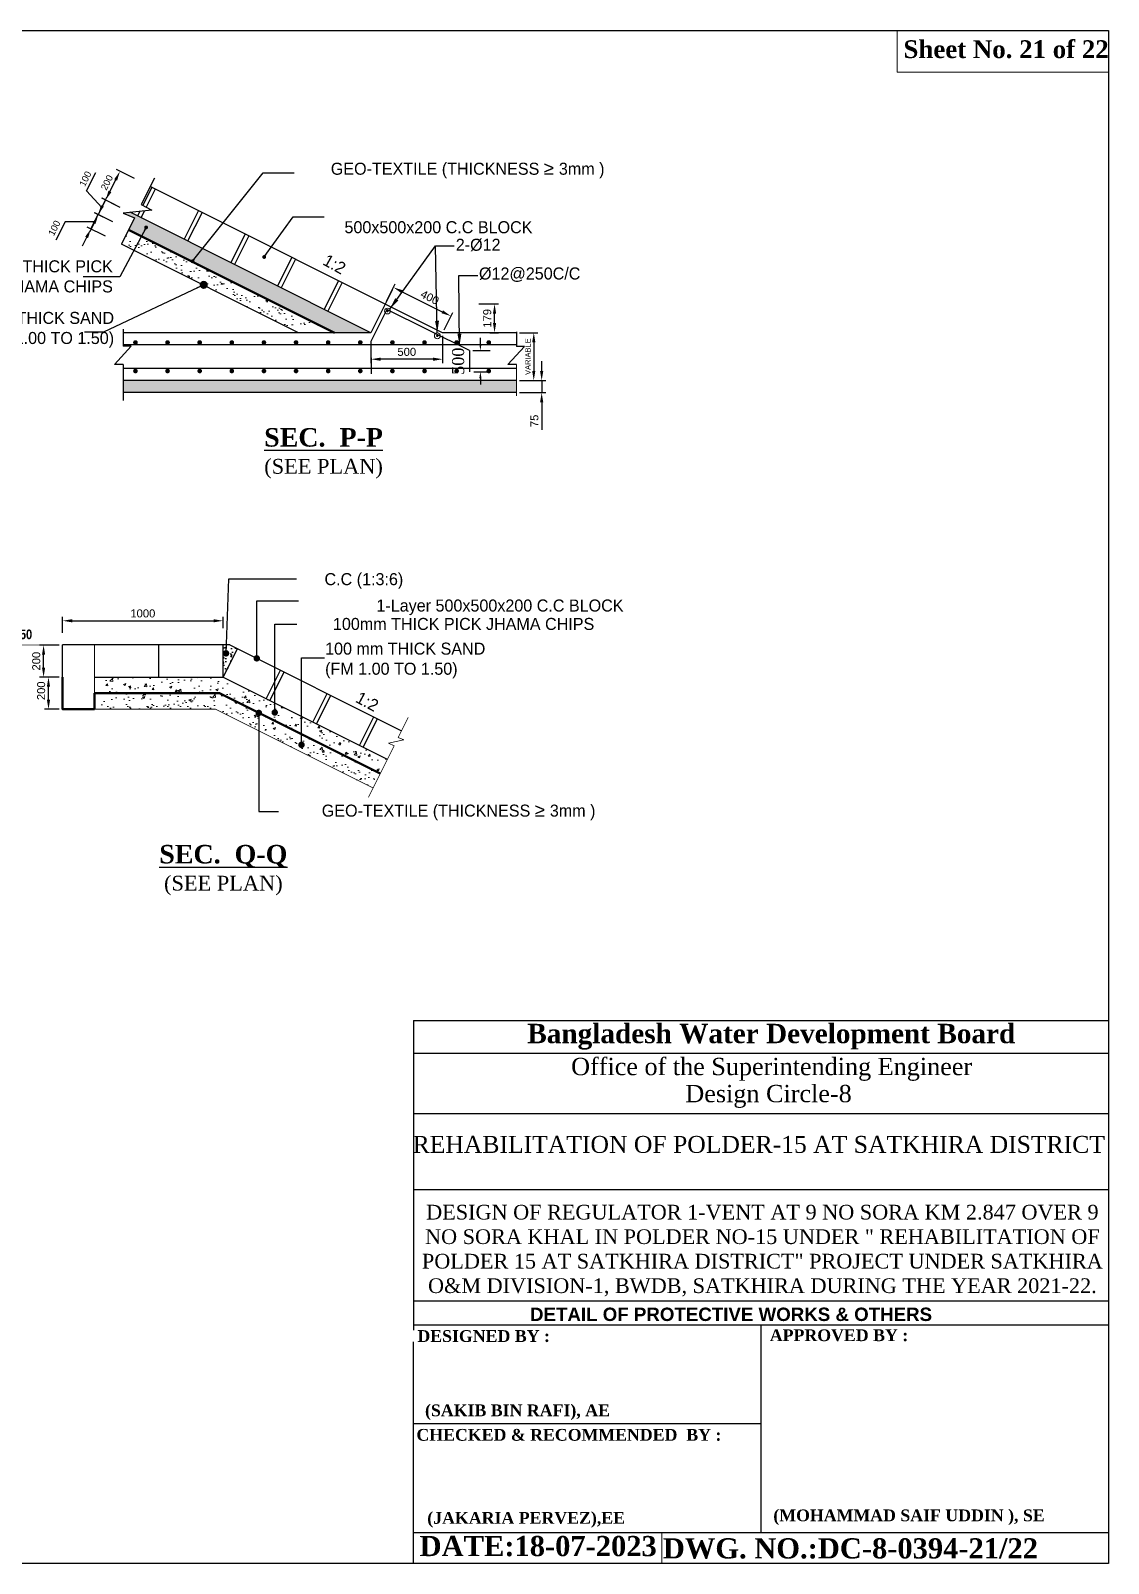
# Model space of a CAD drawing. Extents: x -426260 to 2055400, y -4304674 to -305611.
# Drawn here: x 1259594 to 1266304, y -1913186 to -1903641 of the extents above; entities that cross this region are included whole.
import ezdxf

# ---------------------------------------------------------------- set-up
doc = ezdxf.new("R2010")
doc.units = 0
doc.header["$LTSCALE"] = 300
doc.header["$MEASUREMENT"] = 0
doc.header["$PDMODE"] = 3
doc.layers.get('DEFPOINTS').update_dxf_attribs({"linetype": 'CONTINUOUS'})
doc.layers.add('Dim', color=7, linetype='CONTINUOUS', lineweight=9)
doc.layers.add('ROD', color=1, linetype='CONTINUOUS', lineweight=30)
doc.layers.add('LINE', color=7, linetype='CONTINUOUS')
doc.layers.add('line5', color=5, linetype='CONTINUOUS')
doc.styles.add('Arial', font='arial.ttf')
doc.styles.add('DIM', font='isocp3.shx')
doc.styles.add('style1', font='times.ttf')
doc.dimstyles.new('Dim_25', dxfattribs={"dimtxt": 50, "dimasz": 50, "dimexe": 25, "dimexo": 20, "dimgap": 20, "dimtad": 1, "dimdec": 0, "dimzin": 0, "dimdsep": 46, "dimtxsty": 'DIM', "dimcen": 0.09, "dimclrd": 5, "dimclre": 5, "dimclrt": 7, "dimadec": 0, "dimazin": 0, "dimtfac": 1, "dimtdec": 0, "dimtmove": 0, "dimatfit": 3, "dimfxl": 1, "dimtolj": 1, "dimtzin": 0, "dimarcsym": 0})
doc.dimstyles.get("Standard").update_dxf_attribs({"dimtxt": 75, "dimasz": 75, "dimexe": 60, "dimexo": 60, "dimgap": 100, "dimtad": 1, "dimdec": 0, "dimzin": 0, "dimdsep": 46, "dimtxsty": 'style1', "dimcen": 0.09, "dimclrd": 5, "dimclre": 5, "dimadec": 0, "dimazin": 0, "dimtfac": 1, "dimtdec": 0, "dimtofl": 0, "dimtmove": 0, "dimatfit": 3, "dimfxl": 1, "dimtolj": 1, "dimtzin": 0, "dimarcsym": 0})

# ---------------------------------------------------------------- blocks, each defined once
blk = doc.blocks.new('*D783')
at = {"layer": 'DEFPOINTS', "color": 0, "ltscale": 50, "transparency": 16777216}
for p in [(1259674.8, -1907467.5), (1259792.7, -1907467.5), (1259792.7, -1907667.5)]:
    blk.add_point(p, dxfattribs=at)
at = {"layer": 'Dim', "color": 5, "lineweight": -2, "ltscale": 50, "transparency": 16777216}
for p, q in [((1259772.7, -1907467.5), (1259649.8, -1907467.5)), ((1259674.8, -1907607.5), (1259674.8, -1907527.5)), ((1259772.7, -1907667.5), (1259649.8, -1907667.5))]:
    blk.add_line(p, q, dxfattribs=at)
at = {"layer": 'Dim', "color": 5, "ltscale": 50, "transparency": 16777216}
for points in [[(1259664.8, -1907527.5), (1259684.8, -1907527.5), (1259674.8, -1907467.5)], [(1259664.8, -1907607.5), (1259684.8, -1907607.5), (1259674.8, -1907667.5)]]:
    blk.add_solid(points, dxfattribs=at)
at = {"layer": 'Dim', "color": 7, "ltscale": 50, "transparency": 16777216, "insert": (1259629.3, -1907567.5), "char_height": 50, "attachment_point": 5, "rotation": 90, "style": 'Arial'}
blk.add_mtext('\\A1;200', dxfattribs=at)
blk = doc.blocks.new('*D784')
at = {"layer": 'DEFPOINTS', "color": 0, "ltscale": 50, "transparency": 16777216}
for p in [(1259705.2, -1907666.9), (1259792.7, -1907666.9), (1259792.7, -1907867.5)]:
    blk.add_point(p, dxfattribs=at)
at = {"layer": 'Dim', "color": 5, "lineweight": -2, "ltscale": 50, "transparency": 16777216}
for p, q in [((1259772.7, -1907666.9), (1259680.2, -1907666.9)), ((1259705.2, -1907807.5), (1259705.2, -1907726.9)), ((1259772.7, -1907867.5), (1259680.2, -1907867.5))]:
    blk.add_line(p, q, dxfattribs=at)
at = {"layer": 'Dim', "color": 5, "ltscale": 50, "transparency": 16777216}
for points in [[(1259695.2, -1907726.9), (1259715.2, -1907726.9), (1259705.2, -1907666.9)], [(1259695.2, -1907807.5), (1259715.2, -1907807.5), (1259705.2, -1907867.5)]]:
    blk.add_solid(points, dxfattribs=at)
at = {"layer": 'Dim', "color": 7, "ltscale": 50, "transparency": 16777216, "insert": (1259659.7, -1907752), "char_height": 50, "attachment_point": 5, "rotation": 90, "style": 'Arial'}
blk.add_mtext('\\A1;200', dxfattribs=at)
blk = doc.blocks.new('*D785')
at = {"layer": 'DEFPOINTS', "color": 0, "ltscale": 50, "transparency": 16777216}
for p in [(1261801.6, -1905342.9), (1262211, -1905418.6), (1262159.4, -1905521.8)]:
    blk.add_point(p, dxfattribs=at)
at = {"layer": 'Dim', "color": 5, "lineweight": -2, "ltscale": 50, "transparency": 16777216}
for p, q in [((1261810.6, -1905325), (1261864.4, -1905217.3)), ((1261906.9, -1905266.5), (1262157.3, -1905391.8)), ((1262168.3, -1905503.9), (1262222.2, -1905396.2))]:
    blk.add_line(p, q, dxfattribs=at)
at = {"layer": 'Dim', "color": 5, "ltscale": 50, "transparency": 16777216}
for points in [[(1261911.4, -1905257.6), (1261902.4, -1905275.5), (1261853.2, -1905239.7)], [(1262161.8, -1905382.8), (1262152.9, -1905400.7), (1262211, -1905418.6)]]:
    blk.add_solid(points, dxfattribs=at)
at = {"layer": 'Dim', "color": 7, "ltscale": 50, "transparency": 16777216, "insert": (1262079.5, -1905302), "char_height": 50, "attachment_point": 5, "rotation": 333.43495, "style": 'Arial'}
blk.add_mtext('\\A1;400', dxfattribs=at)
blk = doc.blocks.new('*D786')
at = {"layer": 'DEFPOINTS', "color": 0, "ltscale": 50, "transparency": 16777216}
for p in [(1262159.4, -1905521.8), (1261713.1, -1905634.6), (1261713.1, -1905687)]:
    blk.add_point(p, dxfattribs=at)
at = {"layer": 'Dim', "color": 5, "lineweight": -2, "ltscale": 50, "transparency": 16777216}
for p, q in [((1262159.4, -1905541.8), (1262159.4, -1905712)), ((1261713.1, -1905654.6), (1261713.1, -1905712)), ((1262099.4, -1905687), (1261773.1, -1905687))]:
    blk.add_line(p, q, dxfattribs=at)
at = {"layer": 'Dim', "color": 5, "ltscale": 50, "transparency": 16777216}
for points in [[(1261773.1, -1905677), (1261773.1, -1905697), (1261713.1, -1905687)], [(1262099.4, -1905677), (1262099.4, -1905697), (1262159.4, -1905687)]]:
    blk.add_solid(points, dxfattribs=at)
at = {"layer": 'Dim', "color": 7, "ltscale": 50, "transparency": 16777216, "insert": (1261936.2, -1905641.5), "char_height": 50, "attachment_point": 5, "style": 'Arial'}
blk.add_mtext('\\A1;500', dxfattribs=at)
blk = doc.blocks.new('*D787')
at = {"layer": 'DEFPOINTS', "color": 0, "transparency": 16777216}
for p in [(1262288.2, -1905633.4), (1262293.9, -1905765.5), (1262394.5, -1905765.5)]:
    blk.add_point(p, dxfattribs=at)
at = {"layer": 'LINE', "color": 5, "lineweight": -2, "transparency": 16777216}
for p, q in [((1262348.2, -1905633.4), (1262454.5, -1905633.4)), ((1262394.5, -1905593.4), (1262394.5, -1905553.4)), ((1262353.9, -1905765.5), (1262454.5, -1905765.5)), ((1262394.5, -1905805.5), (1262394.5, -1905845.5))]:
    blk.add_line(p, q, dxfattribs=at)
at = {"layer": 'LINE', "color": 5, "transparency": 16777216}
for points in [[(1262387.8, -1905593.4), (1262401.2, -1905593.4), (1262394.5, -1905633.4)], [(1262387.8, -1905805.5), (1262401.2, -1905805.5), (1262394.5, -1905765.5)]]:
    blk.add_solid(points, dxfattribs=at)
at = {"layer": 'LINE', "color": 0, "transparency": 16777216, "insert": (1262256.3, -1905699.5), "char_height": 75, "attachment_point": 5, "rotation": 90, "style": 'style1'}
blk.add_mtext('\\A1;500', dxfattribs=at)
blk = doc.blocks.new('*D788')
at = {"layer": 'DEFPOINTS', "color": 0, "ltscale": 50, "transparency": 16777216}
for p in [(1260258.5, -1904571.4), (1260060.7, -1904696.1), (1260169.1, -1904750.3)]:
    blk.add_point(p, dxfattribs=at)
at = {"layer": 'Dim', "color": 5, "lineweight": -2, "ltscale": 50, "transparency": 16777216}
for p, q in [((1260123.3, -1904570.8), (1260087.5, -1904642.4)), ((1260240.7, -1904562.4), (1260127.8, -1904506)), ((1260151.2, -1904741.3), (1260038.3, -1904684.9))]:
    blk.add_line(p, q, dxfattribs=at)
at = {"layer": 'Dim', "color": 5, "ltscale": 50, "transparency": 16777216}
for points in [[(1260114.3, -1904566.4), (1260132.2, -1904575.3), (1260150.1, -1904517.2)], [(1260078.6, -1904637.9), (1260096.5, -1904646.9), (1260060.7, -1904696.1)]]:
    blk.add_solid(points, dxfattribs=at)
at = {"layer": 'Dim', "color": 7, "ltscale": 50, "transparency": 16777216, "insert": (1260069.1, -1904586.9), "char_height": 50, "attachment_point": 5, "rotation": 63.43495, "style": 'Arial'}
blk.add_mtext('\\A1;{\\H0.83333x;200}', dxfattribs=at)
blk = doc.blocks.new('*D789')
at = {"layer": 'DEFPOINTS', "color": 0, "ltscale": 50, "transparency": 16777216}
for p in [(1262365.3, -1905342.8), (1262482.7, -1905342.8), (1262432.7, -1905521.8)]:
    blk.add_point(p, dxfattribs=at)
at = {"layer": 'Dim', "color": 5, "lineweight": -2, "ltscale": 50, "transparency": 16777216}
for p, q in [((1262385.3, -1905342.8), (1262507.7, -1905342.8)), ((1262482.7, -1905461.8), (1262482.7, -1905402.8)), ((1262452.7, -1905521.8), (1262507.7, -1905521.8))]:
    blk.add_line(p, q, dxfattribs=at)
at = {"layer": 'Dim', "color": 5, "ltscale": 50, "transparency": 16777216}
for points in [[(1262472.7, -1905402.8), (1262492.7, -1905402.8), (1262482.7, -1905342.8)], [(1262472.7, -1905461.8), (1262492.7, -1905461.8), (1262482.7, -1905521.8)]]:
    blk.add_solid(points, dxfattribs=at)
at = {"layer": 'Dim', "color": 7, "ltscale": 50, "transparency": 16777216, "insert": (1262437.2, -1905432.3), "char_height": 50, "attachment_point": 5, "rotation": 90, "style": 'Arial'}
blk.add_mtext('\\A1;179', dxfattribs=at)
blk = doc.blocks.new('*D790')
at = {"layer": 'DEFPOINTS', "color": 0, "ltscale": 50, "transparency": 16777216}
for p in [(1262618.6, -1905521.8), (1262618.6, -1905820.2), (1262726.8, -1905820.2)]:
    blk.add_point(p, dxfattribs=at)
at = {"layer": 'Dim', "color": 5, "lineweight": -2, "ltscale": 50, "transparency": 16777216}
for p, q in [((1262638.6, -1905521.8), (1262751.8, -1905521.8)), ((1262726.8, -1905581.8), (1262726.8, -1905760.2)), ((1262638.6, -1905820.2), (1262751.8, -1905820.2))]:
    blk.add_line(p, q, dxfattribs=at)
at = {"layer": 'Dim', "color": 5, "ltscale": 50, "transparency": 16777216}
for points in [[(1262716.8, -1905581.8), (1262736.8, -1905581.8), (1262726.8, -1905521.8)], [(1262716.8, -1905760.2), (1262736.8, -1905760.2), (1262726.8, -1905820.2)]]:
    blk.add_solid(points, dxfattribs=at)
at = {"layer": 'Dim', "color": 7, "ltscale": 50, "transparency": 16777216, "insert": (1262690.1, -1905671), "char_height": 50, "attachment_point": 5, "rotation": 90, "style": 'Arial'}
blk.add_mtext('\\A1;{\\H0.66667x;VARIABLE}', dxfattribs=at)
blk = doc.blocks.new('*D791')
at = {"layer": 'DEFPOINTS', "color": 0, "ltscale": 50, "transparency": 16777216}
for p in [(1262618.5, -1905820.2), (1262618.4, -1905895.2), (1262776.1, -1905895.2)]:
    blk.add_point(p, dxfattribs=at)
at = {"layer": 'Dim', "color": 5, "lineweight": -2, "ltscale": 50, "transparency": 16777216}
for p, q in [((1262776.1, -1905760.2), (1262776.1, -1905700.2)), ((1262638.5, -1905820.2), (1262801.1, -1905820.2)), ((1262776.1, -1905820.2), (1262776.1, -1905895.2)), ((1262638.4, -1905895.2), (1262801.1, -1905895.2)), ((1262776.1, -1905955.2), (1262776.1, -1906126.8))]:
    blk.add_line(p, q, dxfattribs=at)
at = {"layer": 'Dim', "color": 5, "ltscale": 50, "transparency": 16777216}
for points in [[(1262766.1, -1905760.2), (1262786.1, -1905760.2), (1262776.1, -1905820.2)], [(1262766.1, -1905955.2), (1262786.1, -1905955.2), (1262776.1, -1905895.2)]]:
    blk.add_solid(points, dxfattribs=at)
at = {"layer": 'Dim', "color": 7, "ltscale": 50, "transparency": 16777216, "insert": (1262730.7, -1906071), "char_height": 50, "attachment_point": 5, "rotation": 90, "style": 'Arial'}
blk.add_mtext('\\A1;75', dxfattribs=at)
blk = doc.blocks.new('*D795')
at = {"layer": 'DEFPOINTS', "color": 0, "ltscale": 50, "transparency": 16777216}
for p in [(1260792.8, -1907316), (1259792.7, -1907410.9), (1260792.8, -1907381.5)]:
    blk.add_point(p, dxfattribs=at)
at = {"layer": 'Dim', "color": 5, "lineweight": -2, "ltscale": 50, "transparency": 16777216}
for p, q in [((1259792.7, -1907390.9), (1259792.7, -1907291)), ((1259852.7, -1907316), (1260732.8, -1907316)), ((1260792.8, -1907361.5), (1260792.8, -1907291))]:
    blk.add_line(p, q, dxfattribs=at)
at = {"layer": 'Dim', "color": 5, "ltscale": 50, "transparency": 16777216}
for points in [[(1259852.7, -1907306), (1259852.7, -1907326), (1259792.7, -1907316)], [(1260732.8, -1907306), (1260732.8, -1907326), (1260792.8, -1907316)]]:
    blk.add_solid(points, dxfattribs=at)
at = {"layer": 'Dim', "color": 7, "ltscale": 50, "transparency": 16777216, "insert": (1260292.7, -1907270.4), "char_height": 50, "attachment_point": 5, "style": 'Arial'}
blk.add_mtext('\\A1;1000', dxfattribs=at)
blk = doc.blocks.new('*D797')
at = {"layer": 'DEFPOINTS', "color": 0, "ltscale": 50, "transparency": 16777216}
for p in [(1260060.9, -1904696.2), (1260169.1, -1904750.3), (1260123.8, -1904840.8)]:
    blk.add_point(p, dxfattribs=at)
at = {"layer": 'Dim', "color": 5, "lineweight": -2, "ltscale": 50, "transparency": 16777216}
for p, q in [((1259942.8, -1904639.2), (1260000, -1904524.7)), ((1260087.7, -1904642.5), (1260114.6, -1904588.9)), ((1260038.3, -1904741.4), (1259942.8, -1904639.2)), ((1260151.2, -1904741.3), (1260038.6, -1904685)), ((1260106, -1904831.8), (1259993.3, -1904775.5)), ((1260015.7, -1904786.7), (1260060.9, -1904696.2)), ((1260015.7, -1904786.7), (1260060.9, -1904696.2)), ((1259988.8, -1904840.4), (1259962, -1904894))]:
    blk.add_line(p, q, dxfattribs=at)
at = {"layer": 'Dim', "color": 5, "ltscale": 50, "transparency": 16777216}
for points in [[(1260078.8, -1904638), (1260096.7, -1904647), (1260060.9, -1904696.2)], [(1259979.9, -1904835.9), (1259997.8, -1904844.8), (1260015.7, -1904786.7)]]:
    blk.add_solid(points, dxfattribs=at)
at = {"layer": 'Dim', "color": 7, "ltscale": 50, "transparency": 16777216, "insert": (1259934.5, -1904563.5), "char_height": 50, "attachment_point": 5, "rotation": 63.43495, "style": 'Arial'}
blk.add_mtext('\\A1;{\\H0.83333x;100}', dxfattribs=at)
blk = doc.blocks.new('*D798')
at = {"layer": 'DEFPOINTS', "color": 0, "ltscale": 50, "transparency": 16777216}
for p in [(1260014.1, -1904785.9), (1260123.8, -1904840.8), (1260079.1, -1904930.2)]:
    blk.add_point(p, dxfattribs=at)
at = {"layer": 'Dim', "color": 5, "lineweight": -2, "ltscale": 50, "transparency": 16777216}
for p, q in [((1260040.9, -1904732.2), (1260067.7, -1904678.6)), ((1260106, -1904831.8), (1259991.7, -1904774.7)), ((1259808.2, -1904832.1), (1259751, -1904946.6)), ((1259991.7, -1904830.6), (1259808.2, -1904832.1)), ((1260061.2, -1904921.3), (1259947, -1904864.2)), ((1259969.4, -1904875.4), (1260014.1, -1904785.9)), ((1259969.4, -1904875.4), (1260014.1, -1904785.9)), ((1259942.5, -1904929), (1259915.7, -1904982.7))]:
    blk.add_line(p, q, dxfattribs=at)
at = {"layer": 'Dim', "color": 5, "ltscale": 50, "transparency": 16777216}
for points in [[(1260032, -1904727.8), (1260049.9, -1904736.7), (1260014.1, -1904785.9)], [(1259933.6, -1904924.5), (1259951.5, -1904933.5), (1259969.4, -1904875.4)]]:
    blk.add_solid(points, dxfattribs=at)
at = {"layer": 'Dim', "color": 7, "ltscale": 50, "transparency": 16777216, "insert": (1259710.4, -1904854.7), "char_height": 50, "attachment_point": 5, "rotation": 63.43495, "style": 'Arial'}
blk.add_mtext('\\A1;{\\H0.83333x;\\P\\H1x;100}', dxfattribs=at)

msp = doc.modelspace()

# ---------------------------------------------------------------- hatches: boundary and pattern name
at = {"layer": 'LINE', "lineweight": 13}
h = msp.add_hatch(dxfattribs=at)
h.set_pattern_fill('AR-CONC', color=256, scale=8, style=0)
h.set_pattern_definition([(50, (1176949.045, -1888181.3), (57.380815, -5.02017), [6, -66]), (355, (1176949.045, -1888181.3), (-11.100107, 60.17537), [4.8, -52.8]), (100.451444, (1176953.826, -1888181.72), (46.280708, 55.1552), [5.099215, -56.09137]), (46.1842, (1176949.045, -1888165.3), (85.379306, -13.24154), [9, -99]), (96.63564, (1176956.16, -1888166.4), (74.772956, 77.92949), [7.64883, -84.1371]), (351.18416, (1176949.045, -1888165.3), (74.77296, 77.92949), [7.2, -79.2]), (21, (1176957.045, -1888169.3), (47.752564, -32.20951), [6, -66]), (326, (1176957.045, -1888169.3), (19.465227, 58.012004), [4.8, -52.8]), (71.451445, (1176961.024, -1888171.984), (67.21779, 25.802492), [5.099215, -56.09137]), (37.5, (1176949.045, -1888181.3), (0.9727884, 26.6315083), [0, -52.16, 0, -53.6, 0, -53]), (7.5, (1176949.045, -1888181.3), (21.045563, 31.552937), [0, -30.56, 0, -50.96, 0, -20.2]), (327.5, (1176931.205, -1888181.3), (42.705795, -1.80439), [0, -20, 0, -62.4, 0, -82.8]), (317.5, (1176923.205, -1888181.3), (46.654894, 8.008399), [0, -26, 0, -41.44, 0, -58.8])])
h.paths.add_polyline_path([(1261485.9, -1905521.8), (1261712.2, -1905521.8), (1260213, -1904772.2), (1260170.7, -1904776.6), (1260241.7, -1904805.8), (1260204.2, -1904881)])
at = {"layer": 'LINE', "lineweight": 9}
h = msp.add_hatch(dxfattribs=at)
h.set_pattern_fill('AR-SAND', color=3, scale=40)
h.set_pattern_definition([(37.5, (1176970.87, -1888084.25), (-2.519734, 77.07295), [0, -60.8, 0, -68, 0, -65]), (7.5, (1176970.87, -1888084.25), (70.79107, 112.88584), [0, -32.8, 0, -54.8, 0, -21]), (327.5, (1176921.67, -1888084.25), (124.565674, 0.22636), [0, -20, 0, -72, 0, -94]), (317.5, (1176921.67, -1888084.25), (120.24506, 35.10702), [0, -10, 0, -47.2, 0, -54])])
h.paths.add_polyline_path([(1260204.2, -1904881), (1260159.4, -1904970.4), (1261175, -1905478.2), (1261398.6, -1905478.2)])
at = {"layer": 'LINE'}
h = msp.add_hatch(dxfattribs=at)
h.set_pattern_fill('AR-CONC', color=256, scale=12, style=0)
h.set_pattern_definition([(50, (1204276.16, -1883098.23), (86.07122, -7.53026), [9, -99]), (355, (1204276.16, -1883098.23), (-16.65016, 90.26306), [7.2, -79.2]), (100.4514, (1204283.334, -1883098.86), (69.42113, 82.73275), [7.64882, -84.13705]), (46.1842, (1204276.16, -1883074.23), (128.06893, -19.86228), [13.5, -148.5]), (96.6356, (1204286.83, -1883075.89), (112.15952, 116.89414), [11.47323, -126.20556]), (351.1842, (1204276.16, -1883074.23), (112.15943, 116.89423), [10.8, -118.8]), (21, (1204288.16, -1883080.23), (71.62885, -48.31427), [9, -99]), (326, (1204288.16, -1883080.23), (29.19784, 87.018), [7.2, -79.2]), (71.4514, (1204294.13, -1883084.26), (100.82672, 38.70366), [7.64882, -84.13705]), (37.5, (1204276.162, -1883098.233), (1.459183, 39.947262), [0, -78.24, 0, -80.4, 0, -79.5]), (7.5, (1204276.16, -1883098.233), (31.568344, 47.329405), [0, -45.84, 0, -76.44, 0, -30.3]), (327.5, (1204249.402, -1883098.233), (64.058692, -2.706585), [0, -30, 0, -93.6, 0, -124.2]), (317.5, (1204237.4, -1883098.233), (69.98234, 12.0126), [0, -39, 0, -62.16, 0, -88.2])])
h.paths.add_polyline_path([(1262618.6, -1905820.2), (1262618.6, -1905895.2), (1260169.9, -1905895.2), (1260169.9, -1905820.2)])
h = msp.add_hatch(dxfattribs=at)
h.set_pattern_fill('AR-CONC', color=256, scale=12, style=0)
h.set_pattern_definition([(50, (1196230.786, -1886713.426), (86.07122, -7.530256), [9, -99]), (355, (1196230.79, -1886713.43), (-16.65016, 90.26306), [7.2, -79.2]), (100.4514, (1196237.96, -1886714.05), (69.42113, 82.73275), [7.64882, -84.13705]), (46.1842, (1196230.79, -1886689.43), (128.06893, -19.86228), [13.5, -148.5]), (96.6356, (1196241.46, -1886691.08), (112.15952, 116.89414), [11.47323, -126.20556]), (351.1842, (1196230.79, -1886689.43), (112.15943, 116.89423), [10.8, -118.8]), (21, (1196242.786, -1886695.426), (71.628846, -48.31427), [9, -99]), (326, (1196242.79, -1886695.43), (29.19784, 87.018), [7.2, -79.2]), (71.4514, (1196248.755, -1886699.45), (100.82672, 38.70366), [7.64882, -84.13705]), (37.5, (1196230.786, -1886713.426), (1.459183, 39.947262), [0, -78.24, 0, -80.4, 0, -79.5]), (7.5, (1196230.786, -1886713.426), (31.568344, 47.329405), [0, -45.84, 0, -76.44, 0, -30.3]), (327.5, (1196204.026, -1886713.426), (64.058692, -2.706585), [0, -30, 0, -93.6, 0, -124.2]), (317.5, (1196192.026, -1886713.426), (69.98234, 12.0126), [0, -39, 0, -62.16, 0, -88.2])])
h.paths.add_polyline_path([(1260834.7, -1907466.2), (1260881.7, -1907489.7), (1260792.8, -1907667.5), (1260792.8, -1907466.2)])
at = {"layer": 'LINE', "lineweight": 13}
h = msp.add_hatch(dxfattribs=at)
h.set_pattern_fill('AR-CONC', color=2, scale=20, style=0)
h.set_pattern_definition([(50, (1172789.62, -1890611.83), (143.45204, -12.55043), [15, -165]), (355, (1172789.62, -1890611.83), (-27.75027, 150.43843), [12, -132]), (100.45144, (1172801.57, -1890612.88), (115.70177, 137.888), [12.74804, -140.22842]), (46.1842, (1172789.62, -1890571.83), (213.44827, -33.10386), [22.5, -247.5]), (96.63564, (1172807.4, -1890574.6), (186.9324, 194.8237), [19.12207, -210.34275]), (351.18416, (1172789.62, -1890571.83), (186.9324, 194.8237), [18, -198]), (21, (1172809.62, -1890581.83), (119.38141, -80.52378), [15, -165]), (326, (1172809.62, -1890581.83), (48.66307, 145.03), [12, -132]), (71.45144, (1172819.56, -1890588.54), (168.04448, 64.50623), [12.74804, -140.22842]), (37.5, (1172789.616, -1890611.834), (2.43197, 66.57877), [0, -130.4, 0, -134, 0, -132.5]), (7.5, (1172789.616, -1890611.834), (52.61391, 78.88234), [0, -76.4, 0, -127.4, 0, -50.5]), (327.5, (1172745.016, -1890611.834), (106.764487, -4.510974), [0, -50, 0, -156, 0, -207]), (317.5, (1172725.02, -1890611.83), (116.63723, 20.021), [0, -65, 0, -103.6, 0, -147])])
h.paths.add_polyline_path([(1260034.7, -1907667.5), (1260034.7, -1907817.5), (1260757.4, -1907817.5), (1261747.8, -1908312.7), (1261814.8, -1908178.5), (1260792.8, -1907667.5)])
at = {"layer": 'LINE', "lineweight": 9}
h = msp.add_hatch(dxfattribs=at)
h.set_pattern_fill('AR-SAND', color=3, scale=40)
h.set_pattern_definition([(37.5, (1176054.207, -1890263.4), (-2.519734, 77.07295), [0, -60.8, 0, -68, 0, -65]), (7.5, (1176054.21, -1890263.4), (70.79107, 112.88584), [0, -32.8, 0, -54.8, 0, -21]), (327.5, (1176005.01, -1890263.4), (124.565674, 0.22636), [0, -20, 0, -72, 0, -94]), (317.5, (1176005.01, -1890263.4), (120.24506, 35.10702), [0, -10, 0, -47.2, 0, -54])])
h.paths.add_polyline_path([(1260034.7, -1907867.5), (1260745.6, -1907867.5), (1261725.4, -1908357.4), (1261747.8, -1908312.7), (1260757.4, -1907817.5), (1260034.7, -1907817.5)])

# ---------------------------------------------------------------- linework, layer by layer
at = {"layer": 'LINE'}
for p, q in [((1260348.2, -1904616.2), (1260291.7, -1904729.1)), ((1260370.5, -1904627.4), (1260314.1, -1904740.3)), ((1262159.4, -1905521.8), (1260338.9, -1904611.6)), ((1261712.2, -1905521.8), (1260213, -1904772.2)), ((1260273.3, -1904766), (1260258.7, -1904795.1)), ((1260302.8, -1904762.9), (1260281.1, -1904806.3)), ((1260638.9, -1904761.6), (1260549.4, -1904940.4)), ((1260661.2, -1904772.7), (1260571.8, -1904951.6)), ((1261262.3, -1905521.8), (1260159.4, -1904970.4)), ((1260929.6, -1904906.9), (1260840.1, -1905085.8)), ((1260951.9, -1904918.1), (1260862.5, -1905097)), ((1261220.2, -1905052.2), (1261130.8, -1905231.1)), ((1261242.6, -1905063.4), (1261153.2, -1905242.3)), ((1261510.9, -1905197.6), (1261421.5, -1905376.5)), ((1261533.3, -1905208.8), (1261443.9, -1905387.7)), ((1261846.3, -1905253.5), (1261712.2, -1905521.8)), ((1260169.9, -1905500.2), (1260169.9, -1905606.7)), ((1261712.2, -1905521.8), (1260169.9, -1905521.8)), ((1262618.6, -1905521.8), (1262159.4, -1905521.8)), ((1262618.6, -1905515.9), (1262618.6, -1905607.5)), ((1260115.9, -1905718.9), (1260220, -1905606.7)), ((1260220, -1905606.7), (1260169.9, -1905606.7)), ((1262564.6, -1905718.9), (1262668.6, -1905607.5)), ((1262668.6, -1905607.5), (1262618.6, -1905607.5)), ((1260169.9, -1905718.9), (1260115.9, -1905718.9)), ((1260169.9, -1905718.9), (1260169.9, -1905943.4)), ((1262618.6, -1905718.9), (1262564.6, -1905718.9)), ((1262618.6, -1905820.2), (1260169.9, -1905820.2)), ((1262618.6, -1905895.2), (1260169.9, -1905895.2)), ((1260834.7, -1907466.2), (1259792.7, -1907466.2)), ((1259792.7, -1907667.5), (1259792.7, -1907466.2)), ((1260392.7, -1907667.5), (1260392.7, -1907466.2)), ((1260792.8, -1907667.5), (1260792.8, -1907466.2)), ((1260792.8, -1907667.5), (1260881.7, -1907489.7)), ((1260834.7, -1907466.2), (1261903.7, -1908000.7)), ((1261061.1, -1907801.6), (1261150, -1907623.9)), ((1261083.5, -1907812.8), (1261172.3, -1907635.1)), ((1261351.8, -1907947), (1261440.7, -1907769.2)), ((1261374.2, -1907958.2), (1261463, -1907780.4)), ((1261642.5, -1908092.3), (1261731.4, -1907914.6)), ((1261664.8, -1908103.5), (1261753.7, -1907925.7)), ((1261979, -1909804.7), (1266304.4, -1909804.7)), ((1261979, -1909804.7), (1261979, -1911734.6)), ((1261979, -1910009.7), (1266304.4, -1910009.7)), ((1261979, -1910384.3), (1266304.4, -1910384.3)), ((1261979, -1910384.3), (1266304.4, -1910384.3)), ((1261979, -1910857.2), (1266304.4, -1910857.2)), ((1261979, -1911551.6), (1266304.4, -1911551.6)), ((1261979, -1911700.2), (1266304.4, -1911700.2)), ((1264141.7, -1911700.2), (1264141.7, -1912994.2)), ((1261979, -1913186.2), (1261979, -1911807.2)), ((1261979, -1912315.2), (1264141.7, -1912315.2)), ((1261979, -1912994.2), (1266304.4, -1912994.2)), ((1262790.6, -1912994.2), (1266304.4, -1912994.2)), ((1262790.6, -1912994.2), (1266304.4, -1912994.2)), ((1262790.6, -1912994.2), (1266304.4, -1912994.2))]:
    msp.add_line(p, q, dxfattribs=at)
at = {"layer": 'LINE', "lineweight": 50}
msp.add_line((1261485.9, -1905521.8), (1260204.2, -1904881), dxfattribs=at)
at = {"layer": 'LINE', "lineweight": 9}
for p, q in [((1262618.6, -1905718.9), (1262618.4, -1905915.1)), ((1261883, -1908042.2), (1261945.3, -1907917.5)), ((1261696.9, -1908414.5), (1261856.7, -1908094.9)), ((1261918.5, -1908056.8), (1261823, -1908078.1)), ((1261823, -1908078.1), (1261856.7, -1908094.9)), ((1261883, -1908042.2), (1261918.5, -1908056.8))]:
    msp.add_line(p, q, dxfattribs=at)
at = {"layer": 'LINE', "lineweight": 13}
for p, q in [((1259992.7, -1907466.2), (1259992.7, -1907867.5)), ((1260745.6, -1907867.5), (1259792.7, -1907867.5)), ((1260745.6, -1907867.5), (1261725.4, -1908357.4))]:
    msp.add_line(p, q, dxfattribs=at)
at = {"layer": 'LINE', "color": 7, "lineweight": 9}
for p, q in [((1263524.9, -1912994.2), (1263524.9, -1913186.2)), ((1266304.4, -1913186.2), (1262122.9, -1913186.2)), ((1265412.1, -1913186.2), (1265704.5, -1913186.2))]:
    msp.add_line(p, q, dxfattribs=at)
at = {"layer": 'LINE'}
msp.add_lwpolyline([(1266304.4, -1913186.2), (1252805.9, -1913186.2), (1252805.9, -1903640.8), (1266304.4, -1903640.8)], close=True, dxfattribs=at)
at = {"layer": 'LINE', "lineweight": 9}
msp.add_lwpolyline([(1266304.4, -1903640.8), (1264989.1, -1903640.8), (1264989.1, -1903898.8), (1266304.4, -1903898.8)], close=True, dxfattribs=at)
at = {"layer": 'LINE'}
for points in [[(1260365.3, -1904558.8), (1260282.4, -1904724.4), (1260349.7, -1904758.1), (1260170.7, -1904776.6), (1260241.7, -1904805.8), (1260159.4, -1904970.4)], [(1259992.7, -1907667.5), (1260792.8, -1907667.5), (1261814.8, -1908178.5)]]:
    msp.add_lwpolyline(points, dxfattribs=at)
at = {"layer": 'LINE', "lineweight": 9, "const_width": 7.5}
for points in [[(1261819.8, -1905387.1, -1), (1261812.3, -1905387.1, -1)], [(1262130, -1905541.3, -1), (1262122.5, -1905541.3, -1)]]:
    msp.add_lwpolyline(points, format="xyb", close=True, dxfattribs=at)
at = {"layer": 'LINE', "color": 8, "lineweight": 9}
msp.add_lwpolyline([(1259689, -1907467.5), (1259219.1, -1907466.2)], dxfattribs=at)
at = {"layer": 'LINE', "lineweight": 9}
for centre in [(1261816.1, -1905387.1), (1262126.2, -1905541.3)]:
    msp.add_circle(centre, 18.3, dxfattribs=at)
at = {"layer": 'line5', "lineweight": 50}
msp.add_line((1260769.2, -1907767.5), (1259992.7, -1907767.5), dxfattribs=at)
for points in [[(1259992.7, -1907867.5), (1259792.7, -1907867.5), (1259792.7, -1907666.9)], [(1259992.7, -1907767.5), (1259992.7, -1907867.5)], [(1260769.2, -1907767.5), (1261770.1, -1908267.9)]]:
    msp.add_lwpolyline(points, dxfattribs=at)
at = {"layer": 'ROD'}
for p, q in [((1261812.8, -1905376.5), (1261712.8, -1905576.4)), ((1262327.1, -1905633.6), (1261812.8, -1905376.5)), ((1262618.6, -1905596.8), (1260169.9, -1905596.8)), ((1261712.8, -1905576.4), (1261713.6, -1905778.4)), ((1262327.1, -1905633.6), (1262327.1, -1905765.5)), ((1262618.6, -1905745.2), (1260169.9, -1905745.2))]:
    msp.add_line(p, q, dxfattribs=at)
at = {"layer": 'ROD', "const_width": 14.4}
for points in [[(1260253.9, -1905582.8, -1), (1260239.5, -1905582.8, -1)], [(1260453.9, -1905582.8, -1), (1260439.5, -1905582.8, -1)], [(1260639.5, -1905582.8, 1), (1260653.9, -1905582.8, 1)], [(1260839.5, -1905582.8, 1), (1260853.9, -1905582.8, 1)], [(1261039.5, -1905582.8, 1), (1261053.9, -1905582.8, 1)], [(1261253.9, -1905582.8, -1), (1261239.5, -1905582.8, -1)], [(1261453.9, -1905582.8, -1), (1261439.5, -1905582.8, -1)], [(1261639.5, -1905582.8, 1), (1261653.9, -1905582.8, 1)], [(1261839.5, -1905582.8, 1), (1261853.9, -1905582.8, 1)], [(1262053.9, -1905582.8, -1), (1262039.5, -1905582.8, -1)], [(1262239.5, -1905582.8, 1), (1262253.9, -1905582.8, 1)], [(1262439.5, -1905582.8, 1), (1262453.9, -1905582.8, 1)], [(1260253.9, -1905760.5, -1), (1260239.5, -1905760.5, -1)], [(1260453.9, -1905760.5, -1), (1260439.5, -1905760.5, -1)], [(1260639.5, -1905760.5, 1), (1260653.9, -1905760.5, 1)], [(1260839.5, -1905760.5, 1), (1260853.9, -1905760.5, 1)], [(1261039.5, -1905760.5, 1), (1261053.9, -1905760.5, 1)], [(1261253.9, -1905760.5, -1), (1261239.5, -1905760.5, -1)], [(1261453.9, -1905760.5, -1), (1261439.5, -1905760.5, -1)], [(1261639.5, -1905760.5, 1), (1261653.9, -1905760.5, 1)], [(1261839.5, -1905760.5, 1), (1261853.9, -1905760.5, 1)], [(1262053.9, -1905760.5, -1), (1262039.5, -1905760.5, -1)], [(1262253.9, -1905760.5, -1), (1262239.5, -1905760.5, -1)], [(1262453.9, -1905760.5, -1), (1262439.5, -1905760.5, -1)]]:
    msp.add_lwpolyline(points, format="xyb", close=True, dxfattribs=at)

# ---------------------------------------------------------------- texts
at = {"layer": 'LINE', "color": 7, "lineweight": 9}
for s, insert, char_height, width, attachment_point in [('{\\fTimes New Roman|b1|i0|c0|p18;Sheet No. 21 of 22}', (1265028.8, -1903700.8), 110.77, 3978.828, 1), ('{\\fTimes New Roman|b1|i0|c0|p18;Bangladesh Water Development Board}', (1262686.4, -1909826.1), 120.506, 4328.55, 1), ('{\\fTimes New Roman|b0|i0|c0|p18;Office of the Superintending Engineer}', (1262959.6, -1910038), 107.842, 3873.637, 1), ('{\\fTimes New Roman|b0|i0|c0|p18;Design Circle-8}', (1263670.9, -1910206.6), 107.842, 3873.637, 1), ('{\\fTimes New Roman Greek|b0|i0|c0|p18;\\C256;REHABILITATION OF POLDER-15 AT SATKHIRA DISTRICT}', (1264127.9, -1910631.5), 105.6, 7088.737, 8), ('{\\fTimes New Roman Greek|b0|i0|c0|p18;\\C256;DESIGN OF REGULATOR 1-VENT AT 9 NO SORA KM 2.847 OVER 9 NO SORA KHAL IN POLDER NO-15 UNDER " REHABILITATION OF POLDER 15 AT SATKHIRA DISTRICT" PROJECT UNDER SATKHIRA O&M DIVISION-1, BWDB, SATKHIRA DURING THE YEAR 2021-22.}', (1264150.2, -1911524.1), 91.5486, 4345.41, 8), ('{\\fArial|b1|i0|c0|p34;\\C0;DETAIL OF PROTECTIVE WORKS & OTHERS }', (1263955.1, -1911678.1), 83.362, 4094.863, 8)]:
    msp.add_mtext(s, dxfattribs=dict(at, insert=insert, char_height=char_height, width=width, attachment_point=attachment_point))
at = {"layer": 'LINE', "color": 0, "char_height": 75}
for s, insert, width, attachment_point in [('{\\C7;GEO-TEXTILE (THICKNESS \\fArial|b0|i0|c0|p34;\\H1.083x;\\C0;≥ \\Ftxt|c0;\\H0.9231x;\\C7;3mm )\\H1x;\\C0;\\P\\fArial Narrow|b0|i0|c0|p34;\\C7;  }', (1262315.2, -1904573.5), 2223.471, 5), ('1-Layer 500x500x200 C.C BLOCK ^I', (1262516.5, -1907232.3), 3031.979, 5), ('100mm THICK PICK JHAMA CHIPS', (1262290, -1907336.3), 2332.713, 5), ('100 mm THICK SAND \\P(FM 1.00 TO 1.50)', (1261427.7, -1907563.3), 1177.64, 4), ('{\\C7;GEO-TEXTILE (THICKNESS \\fArial|b0|i0|c0|p34;\\H1.083x;\\C0;≥ \\Ftxt|c0;\\H0.9231x;\\C7;3mm )\\C0;\\P\\fArial Narrow|b0|i0|c0|p34;\\C7;  }', (1262258.9, -1908571.1), 2223.471, 5)]:
    msp.add_mtext(s, dxfattribs=dict(at, insert=insert, width=width, attachment_point=attachment_point))
at = {"layer": 'LINE', "color": 4}
for s, insert, char_height, width, attachment_point in [('{\\C7;500x500x200 C.C BLOCK }^I', (1262133.5, -1904865.4), 75, 1432.575, 5), ('{\\C7;2-%%C12 }', (1262241.2, -1904975.7), 75, 563.557, 4), ('\\pxqr;{\\C0;100mm THICK PICK \\PJHAMA CHIPS\\P\\pq*;}\\P ', (1259389.8, -1905296.6), 75, 1432.575, 5), ('\\pxqr;{\\C0;100mm THICK SAND \\P(FM 1.00 TO 1.50)\\P\\pq*;}\\P ', (1259397.4, -1905628.6), 75, 1432.575, 5), ('\\pi-120,l180,t180,240;{\\fArial Narrow|b1|i0|c0|p34;\\C6;EL.^I(+)2.50}', (1259400.8, -1907409.6), 60, 709.959, 5)]:
    msp.add_mtext(s, dxfattribs=dict(at, insert=insert, char_height=char_height, width=width, attachment_point=attachment_point))
at = {"layer": 'LINE', "color": 4, "insert": (1261486.1, -1905095.3), "char_height": 75, "width": 147.913, "attachment_point": 5, "rotation": 331.08378}
msp.add_mtext('1:2 ', dxfattribs=at)
at = {"layer": 'LINE', "color": 7, "insert": (1262385.8, -1905223.2), "char_height": 75, "attachment_point": 4}
msp.add_mtext('%%C12@250C/C \\P ', dxfattribs=at)
at = {"layer": 'LINE', "color": 6, "char_height": 115.2, "width": 1608.775, "attachment_point": 5}
for s, insert in [('{\\fTimes New Roman|b1|i0|c0|p18;\\LSEC.  P-P\\P\\fTimes New Roman|b0|i0|c0|p18;\\H0.8x;\\l(SEE PLAN)}', (1261418, -1906273)), ('{\\fTimes New Roman|b1|i0|c0|p18;\\LSEC.  Q-Q\\P\\fTimes New Roman|b0|i0|c0|p18;\\H0.8x;\\l(SEE PLAN)}', (1260794.1, -1908869))]:
    msp.add_mtext(s, dxfattribs=dict(at, insert=insert))
at = {"layer": 'LINE', "color": 0, "insert": (1261655.1, -1907068), "char_height": 75, "attachment_point": 5}
msp.add_mtext(' C.C (1:3:6) ^I', dxfattribs=at)
at = {"layer": 'LINE', "color": 4, "insert": (1261690.3, -1907819), "char_height": 75, "attachment_point": 5, "rotation": 331.73489}
msp.add_mtext('1:2 ', dxfattribs=at)
at = {"layer": 'LINE', "color": 7, "lineweight": 9, "attachment_point": 1}
for s, insert, char_height in [('{\\fTimes New Roman|b1|i0|c0|p18;DESIGNED BY :}', (1262002.2, -1911733.8), 73.362), ('{\\fTimes New Roman|b1|i0|c0|p18;APPROVED BY :}', (1264196.5, -1911729), 73.362), ('{\\fTimes New Roman|b1|i0|c0|p18;\\C0;(SAKIB BIN RAFI), AE}', (1262049.8, -1912196.6), 73.362), ('{\\fTimes New Roman|b1|i0|c0|p18;CHECKED & RECOMMENDED  BY :}', (1261996.1, -1912349.2), 73.362), ('{\\fTimes New Roman|b1|i0|c0|p18;\\C0;(JAKARIA PERVEZ),EE   }', (1262063.8, -1912866.4), 73.362), ('{\\fTimes New Roman|b1|i0|c0|p18;\\C0;(MOHAMMAD SAIF UDDIN ), SE}', (1264218.6, -1912850.7), 73.362), ('{\\fTimes New Roman|b1|i0|c0|p18;DATE:18-07-2023}', (1262016.1, -1913015.6), 125.7), ('{\\fTimes New Roman|b0|i0|c0|p18; \\fTimes New Roman|b1|i0|c0|p18;DWG. NO.:DC-8-0394-21/22}', (1263482.9, -1913029.9), 125.7)]:
    msp.add_mtext(s, dxfattribs=dict(at, insert=insert, char_height=char_height))

# ---------------------------------------------------------------- dimensions: what is measured, and where the dimension line sits
at = {"layer": 'Dim', "ltscale": 50}
for base, p1, p2, angle, text, override, picture, middle, dimtype in [((1260060.9, -1904696.2), (1260123.8, -1904840.8), (1260169.1, -1904750.3), 63.43495, '{\\H0.83333x;100}', {"dimasz": 60, "dimtxsty": 'Arial', "dimtmove": 1}, '*D797', (1259951.7, -1904621.3), 161), ((1260060.7, -1904696.1), (1260258.5, -1904571.4), (1260169.1, -1904750.3), 243.43495, '{\\H0.83333x;<>}', {"dimasz": 60, "dimtxsty": 'Arial'}, '*D788', (1260106, -1904605.4), 161), ((1260014.1, -1904785.9), (1260079.1, -1904930.2), (1260123.8, -1904840.8), 63.43495, '{\\H0.83333x;\\P\\H1x;<>}', {"dimasz": 60, "dimtxsty": 'Arial', "dimtmove": 1}, '*D798', (1259799.3, -1904850), 161), ((1262211, -1905418.6), (1261801.6, -1905342.9), (1262159.4, -1905521.8), 333.43495, '400', {"dimasz": 60, "dimtxsty": 'Arial'}, '*D785', (1262059.2, -1905342.7), 161), ((1262726.8, -1905820.2), (1262618.6, -1905521.8), (1262618.6, -1905820.2), 90, '{\\H0.66667x;VARIABLE}', {"dimasz": 60, "dimtxsty": 'Arial'}, '*D790', (1262726.8, -1905671), 160), ((1259705.2, -1907666.9), (1259792.7, -1907867.5), (1259792.7, -1907666.9), 270, '200', {"dimasz": 60, "dimtxsty": 'Arial'}, '*D784', (1259705.2, -1907752), 160)]:
    dim = msp.add_linear_dim(base=base, p1=p1, p2=p2, angle=angle, text=text, dimstyle='Dim_25', override=override, dxfattribs=at)
    dim.commit()
    dim.dimension.update_dxf_attribs({"geometry": picture, "text_midpoint": middle, "dimtype": dimtype})
for base, p1, p2, picture, middle in [((1262482.7, -1905342.8), (1262432.7, -1905521.8), (1262365.3, -1905342.8), '*D789', (1262437.2, -1905432.3)), ((1262776.1, -1905895.2), (1262618.5, -1905820.2), (1262618.4, -1905895.2), '*D791', (1262730.7, -1906071))]:
    dim = msp.add_linear_dim(base=base, p1=p1, p2=p2, angle=90, dimstyle='Dim_25', override={"dimasz": 60, "dimtxsty": 'Arial'}, dxfattribs=at)
    dim.commit()
    dim.dimension.update_dxf_attribs({"geometry": picture, "text_midpoint": middle})
dim = msp.add_linear_dim(base=(1261713.1, -1905687), p1=(1262159.4, -1905521.8), p2=(1261713.1, -1905634.6), angle=180, text='500', dimstyle='Dim_25', override={"dimasz": 60, "dimtxsty": 'Arial'}, dxfattribs=at)
dim.commit()
dim.dimension.update_dxf_attribs({"geometry": '*D786', "text_midpoint": (1261936.2, -1905641.5)})
dim = msp.add_linear_dim(base=(1260792.8, -1907316), p1=(1259792.7, -1907410.9), p2=(1260792.8, -1907381.5), dimstyle='Dim_25', override={"dimasz": 60, "dimtxsty": 'Arial'}, dxfattribs=at)
dim.commit()
dim.dimension.update_dxf_attribs({"geometry": '*D795', "text_midpoint": (1260292.7, -1907270.4)})
dim = msp.add_linear_dim(base=(1259674.8, -1907467.5), p1=(1259792.7, -1907667.5), p2=(1259792.7, -1907467.5), angle=270, dimstyle='Dim_25', override={"dimasz": 60, "dimtxsty": 'Arial'}, dxfattribs=at)
dim.commit()
dim.dimension.update_dxf_attribs({"geometry": '*D783', "text_midpoint": (1259674.8, -1907567.5), "dimtype": 160})
at = {"layer": 'LINE'}
dim = msp.add_linear_dim(base=(1262394.5, -1905765.5), p1=(1262288.2, -1905633.4), p2=(1262293.9, -1905765.5), angle=90, text='500', dimstyle='Standard', override={"dimasz": 40, "dimsah": 1, "dimclrd": 5, "dimclre": 5}, dxfattribs=at)
dim.commit()
dim.dimension.update_dxf_attribs({"geometry": '*D787', "text_midpoint": (1262394.5, -1905699.5), "dimtype": 160})

# ---------------------------------------------------------------- leaders
at = {"layer": 'Dim', "color": 5}
for points in [[(1260810.8, -1907518.8), (1260829.1, -1907055.1), (1261248.7, -1907055.1)], [(1261002.1, -1907549.9), (1261002.1, -1907192.4), (1261261.6, -1907192.4)], [(1261114, -1907887.4), (1261114, -1907337.1), (1261251.6, -1907337.1)], [(1261280.5, -1908088.5), (1261280.3, -1907547.5), (1261423.8, -1907547.5)], [(1261014.9, -1907889.8), (1261014.9, -1908503.2), (1261137.4, -1908503.2)]]:
    msp.add_leader(points, dimstyle='Standard', override={"dimasz": 40, "dimtad": 0, "dimldrblk": 'Dot'}, dxfattribs=at)
at = {"layer": 'LINE', "color": 5}
for points, override in [([(1260602.5, -1905076.9), (1261042.8, -1904527.2), (1261235.7, -1904527.2)], {"dimasz": 24, "dimtad": 0, "dimldrblk": 'Dot'}), ([(1260313, -1904866.3), (1260149.1, -1905173.3), (1259921.6, -1905173.3)], {"dimasz": 24, "dimtad": 0, "dimldrblk": 'Dot'}), ([(1261048.4, -1905050.4), (1261227.9, -1904800.9), (1261420.8, -1904800.9)], {"dimasz": 24, "dimtad": 0, "dimldrblk": 'Dot'}), ([(1260672.2, -1905223.8), (1260048.3, -1905517.8), (1259929.2, -1905517.8)], {"dimasz": 50, "dimtad": 0, "dimldrblk": 'Dot'})]:
    msp.add_leader(points, dimstyle='Standard', override=override, dxfattribs=at)
at = {"layer": 'LINE', "color": 5, "lineweight": 9}
for points in [[(1261829.9, -1905375.1), (1262114.4, -1904980.4), (1262232, -1904980.4)], [(1262126.2, -1905522.9), (1262114.4, -1904980.4), (1262232, -1904980.4)], [(1262264.6, -1905602.3), (1262260.8, -1905165), (1262378.1, -1905165)]]:
    msp.add_leader(points, dimstyle='Standard', override={"dimgap": 2, "dimtad": 0, "dimfxl": 7}, dxfattribs=at)

doc.saveas('drawing.dxf')
